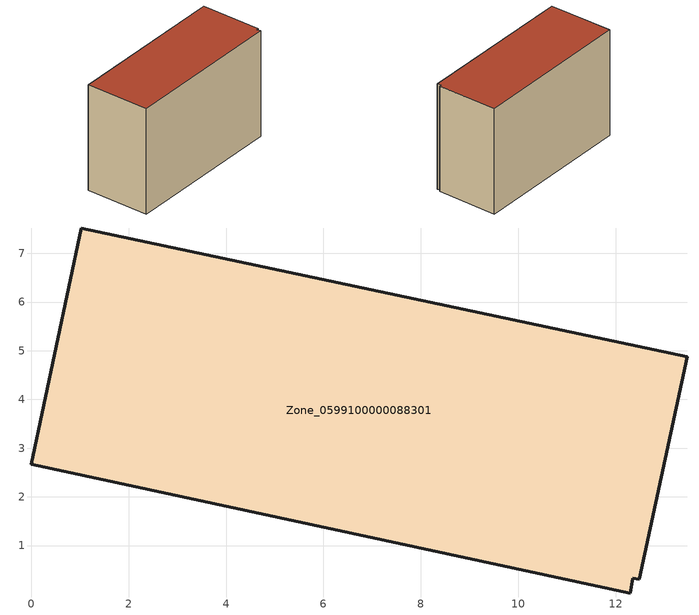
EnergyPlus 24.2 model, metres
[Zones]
Zone_0599100000088301
 floor ground (C_G): 1.03,7.52 13.47,4.88 12.49,0.31 12.35,0.33 12.3,0.03 0,2.67 z0
 wall outside (C_F): 13.47,4.88 1.03,7.52 0,2.67 12.3,0.03 12.35,0.33 12.49,0.31 13.47,4.88 z0:8.4
 roof outside (C_R): 1.03,7.52 0,2.67 12.3,0.03 12.35,0.33 12.49,0.31 13.47,4.88 z8.4
[BUILDING]
Pand.0599100000088301: North Axis=0; Terrain=City; Loads Convergence Tolerance Value=0.04; Temperature Convergence Tolerance Value=0.4; Solar Distribution=FullExterior; Maximum Number of Warmup Days=25; Minimum Number of Warmup Days=1
[Site:Location]
Rotterdam.The.Hague.AP_ZH_NLD Design_Conditions: Latitude=51.96; Longitude=4.45; Time Zone=1; Elevation=-4.5
[SITE:GROUNDTEMPERATURE:BUILDINGSURFACE]
18, 18, 18, 18, 18, 18, 18, 18, 18, 18, 18, 18
[MATERIAL] Thermal Absorptance=0.9; Solar Absorptance=0.7; Visible Absorptance=0.7
Name | Roughness | Thickness | Conductivity | Density | Specific Heat
G.TI.1975-1991 | MediumSmooth | 0.15 | 0.288461 | 540 | 1210
F.TI.1975-1991 | Rough | 0.3 | 0.230769 | 1920 | 840
R.TI.1975-1991 | MediumRough | 0.2 | 0.153846 | 1500 | 1000
[CONSTRUCTION]
C_G: G.TI.1975-1991
C_F: F.TI.1975-1991
C_R: R.TI.1975-1991
[ZONE]
Zone_0599100000088301: Type=1; Multiplier=1; Ceiling Height=Autocalculate; Volume=Autocalculate; Floor Area=autocalculate; Part of Total Floor Area=Yes
[ZONEINFILTRATION:DESIGNFLOWRATE]
Infil_Zone_0599100000088301: Zone or ZoneList or Space or SpaceList=Zone_0599100000088301; Schedule=AlwaysOn; Design Flow Rate Calculation Method=Flow/Area; Flow Rate per Floor Area=0.003; Constant Term Coefficient=1; Temperature Term Coefficient=0; Velocity Term Coefficient=0; Velocity Squared Term Coefficient=0
[HVACTEMPLATE:ZONE:IDEALLOADSAIRSYSTEM]
Zone_0599100000088301: Maximum Heating Supply Air Temperature=50; Minimum Cooling Supply Air Temperature=13; Maximum Heating Supply Air Humidity Ratio=0.0156; Minimum Cooling Supply Air Humidity Ratio=0.0077; Heating Limit=NoLimit; Cooling Limit=NoLimit; Dehumidification Control Type=ConstantSensibleHeatRatio; Cooling Sensible Heat Ratio=0.7; Dehumidification Setpoint=60; Humidification Control Type=None; Humidification Setpoint=30; Outdoor Air Method=None; Outdoor Air Flow Rate per Person=0.00944; Outdoor Air Flow Rate per Zone Floor Area=0; Outdoor Air Flow Rate per Zone=0; Demand Controlled Ventilation Type=None; Outdoor Air Economizer Type=NoEconomizer; Heat Recovery Type=None; Sensible Heat Recovery Effectiveness=0.7; Latent Heat Recovery Effectiveness=0.65
[ZONECONTROL:THERMOSTAT]
ThermostatControl_Zone_0599100000088301: Zone or ZoneList=Zone_0599100000088301; Control Type Schedule=DualSetpointControlType; Control 1=Thermostat_Zone_0599100000088301; Temperature Difference Between Cutout And Setpoint=0
[THERMOSTATSETPOINT:DUALSETPOINT]
Thermostat_Zone_0599100000088301: Heating Setpoint Temperature Schedule=HeatingSetpoint_Zone_0599100000088301; Cooling Setpoint Temperature Schedule=CoolingSetpoint_Zone_0599100000088301
[SCHEDULE:COMPACT]
HeatingSetpoint_Zone_0599100000088301: Through: 12/31, For: AllDays, Until: 24:00, 21
CoolingSetpoint_Zone_0599100000088301: Through: 12/31, For: AllDays, Until: 24:00, 24
DualSetpointControlType: Through: 12/31, For: AllDays, Until: 24:00, 4
AlwaysOn: Through: 12/31, For: AllDays, Until: 24:00, 1
